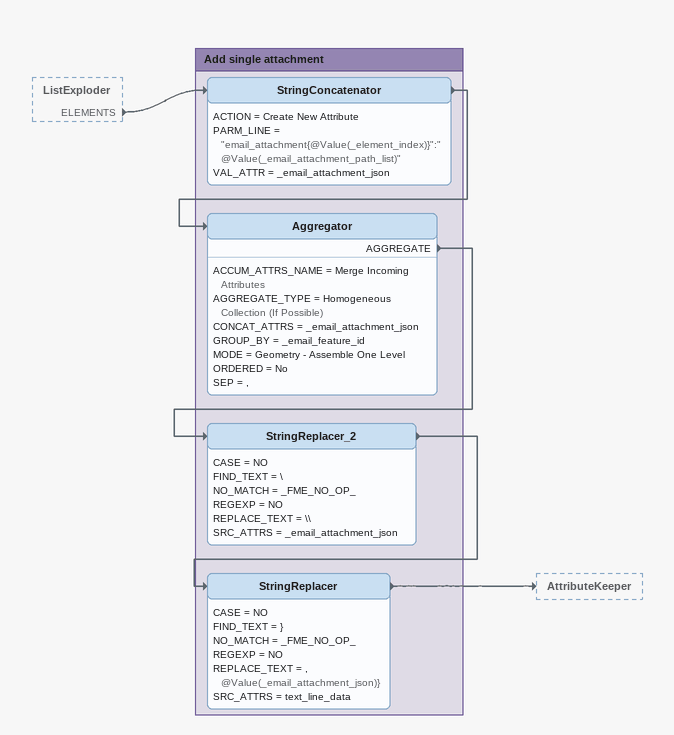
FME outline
ListExploder [outside]
    ELEMENTS -> StringConcatenator

Bookmark: Add single attachment
StringConcatenator
    ACTION = Create New Attribute
    PARM_LINE = "email_attachment{@Value(_element_index)}":"@Value(_email_attachment_path_list)"
    VAL_ATTR = _email_attachment_json
    -> Aggregator
Aggregator
    ACCUM_ATTRS_NAME = Merge Incoming Attributes
    AGGREGATE_TYPE = Homogeneous Collection (If Possible)
    CONCAT_ATTRS = _email_attachment_json
    GROUP_BY = _email_feature_id
    MODE = Geometry - Assemble One Level
    ORDERED = No
    SEP = ,
    AGGREGATE -> StringReplacer_2
StringReplacer_2
    CASE = NO
    FIND_TEXT = \
    NO_MATCH = _FME_NO_OP_
    REGEXP = NO
    REPLACE_TEXT = \\
    SRC_ATTRS = _email_attachment_json
    -> StringReplacer
StringReplacer
    CASE = NO
    FIND_TEXT = }
    NO_MATCH = _FME_NO_OP_
    REGEXP = NO
    REPLACE_TEXT = , @Value(_email_attachment_json)}
    SRC_ATTRS = text_line_data
    -> AttributeKeeper
